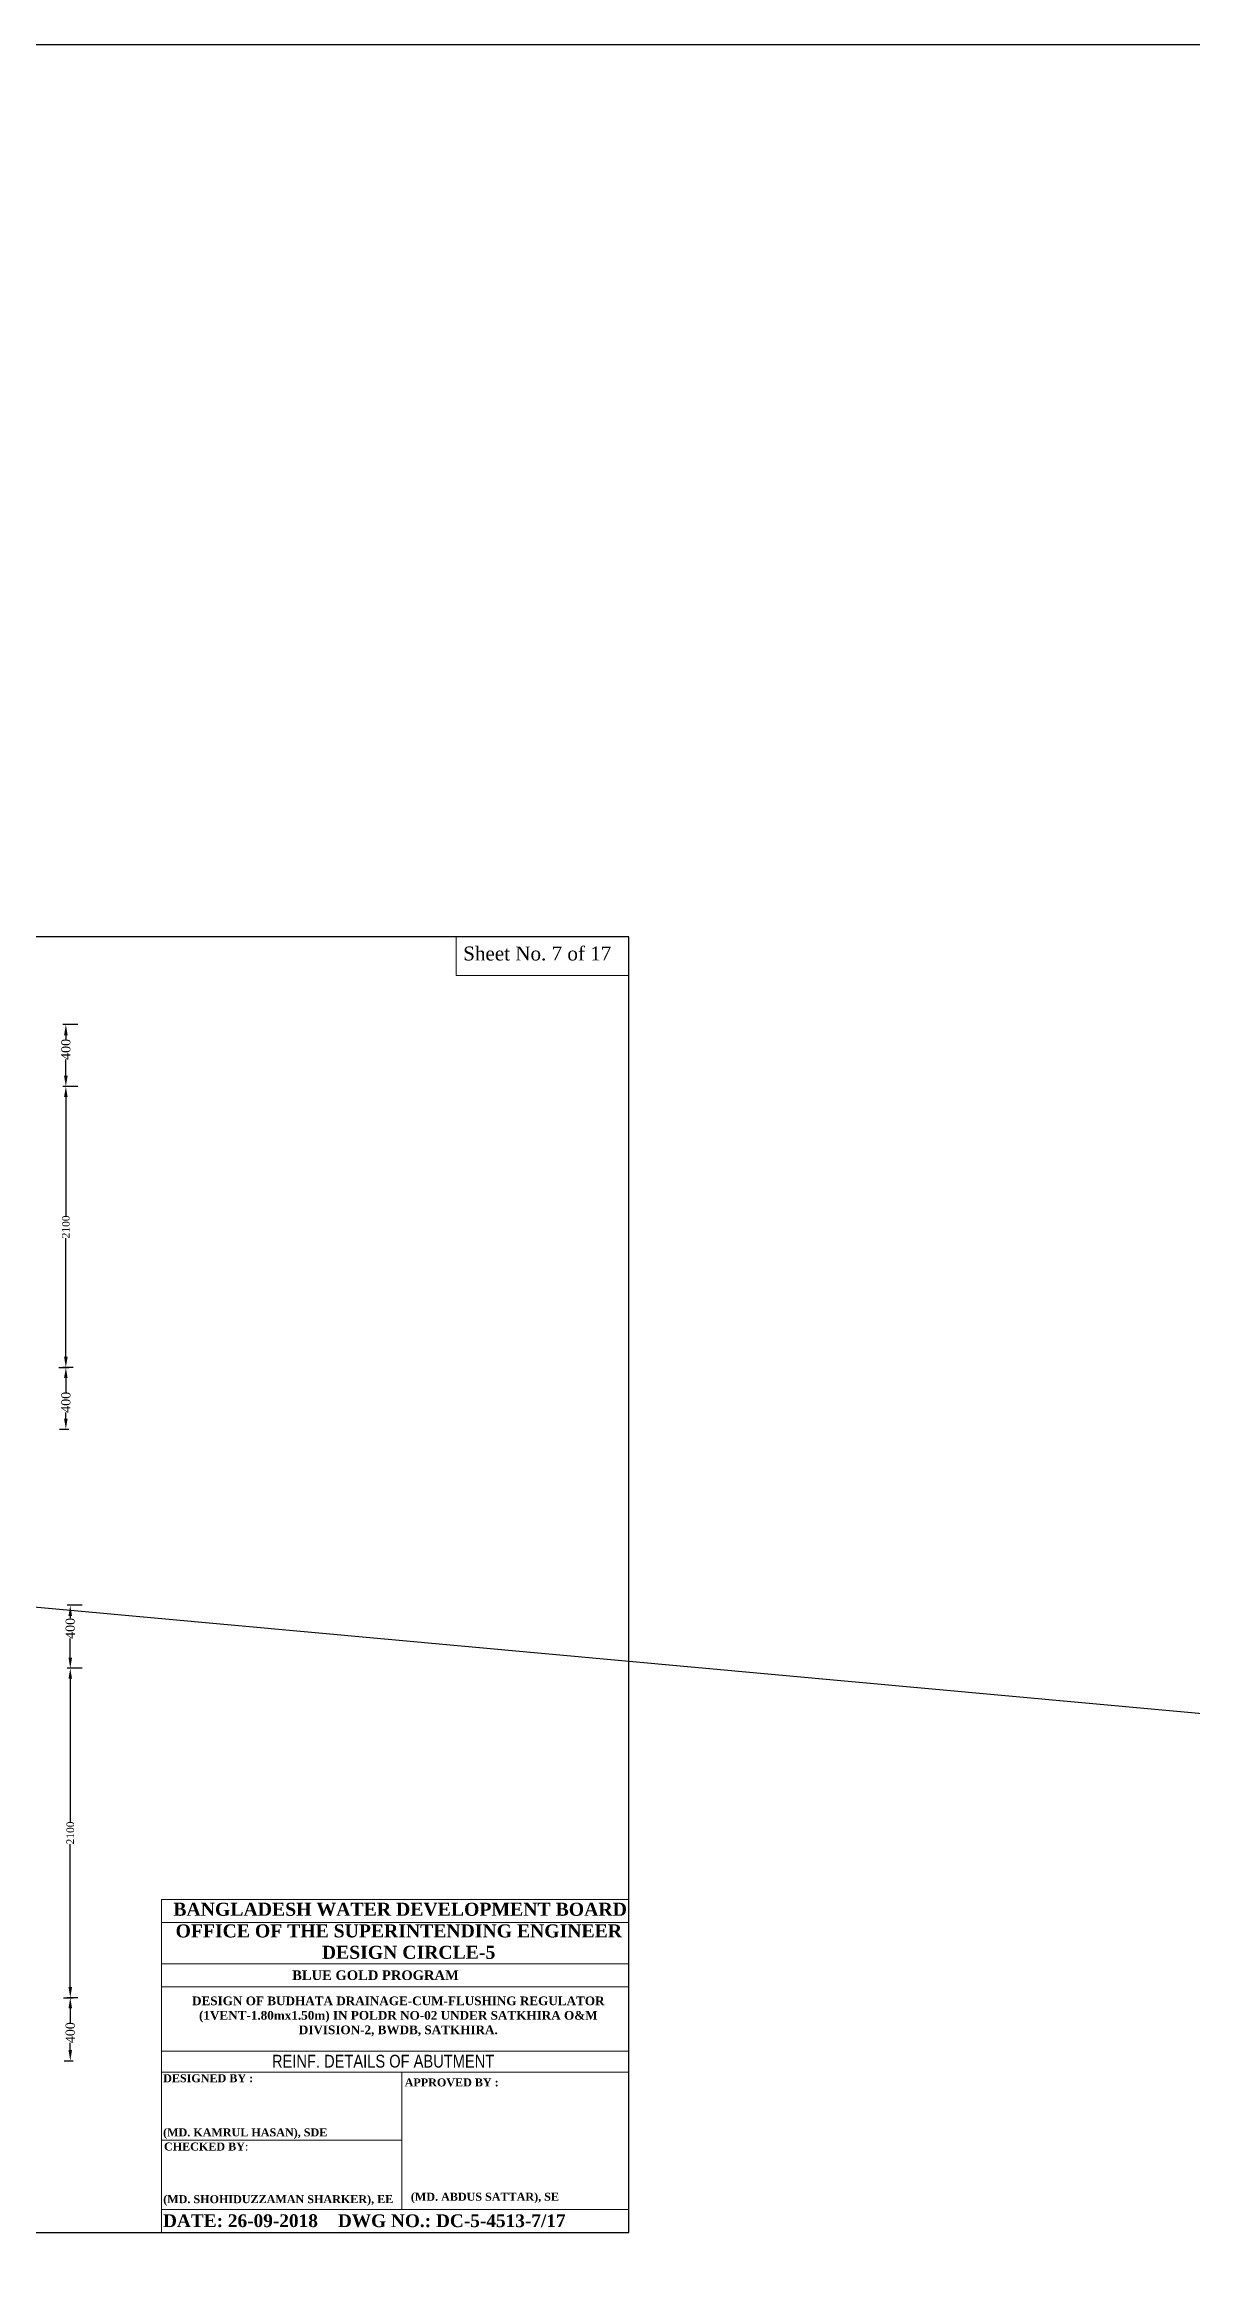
# Model space of a CAD drawing. Extents: x -298162 to 1078160, y -513173 to -216568.
# Drawn here: x 267069 to 304945, y -290084 to -216568 of the extents above; entities that cross this region are included whole.
import ezdxf

# ---------------------------------------------------------------- set-up
doc = ezdxf.new("R2010")
doc.units = 0
doc.header["$MEASUREMENT"] = 0
doc.linetypes.add('ACAD_ISO02W100', pattern=[15, 12, -3])
doc.layers.get('0').update_dxf_attribs({"linetype": 'CONTINUOUS'})
doc.layers.get('DEFPOINTS').update_dxf_attribs({"linetype": 'CONTINUOUS'})
doc.layers.add('doted', color=172, linetype='ACAD_ISO02W100', lineweight=30)
doc.layers.add('LINE', color=7, linetype='CONTINUOUS')
doc.layers.add('TEXT', color=10, linetype='CONTINUOUS')
doc.styles.add('ARIAL NARROW', font='ARIALN.TTF')
doc.styles.get("Standard").update_dxf_attribs({"font": 'times.ttf', "height": 250})
doc.dimstyles.new('3', dxfattribs={"dimtxt": 225, "dimasz": 350, "dimexe": 100, "dimexo": 25, "dimgap": 9, "dimtad": 0, "dimdec": 0, "dimzin": 0, "dimdsep": 46, "dimtxsty": 'Standard', "dimcen": 0, "dimclrt": 256, "dimadec": 0, "dimazin": 0, "dimtfac": 1, "dimtdec": 0, "dimtofl": 0, "dimtmove": 2, "dimatfit": 3, "dimfxl": 1, "dimtolj": 1, "dimtzin": 0, "dimarcsym": 0})

# ---------------------------------------------------------------- blocks, each defined once
blk = doc.blocks.new('*D195')
at = {"layer": 'DEFPOINTS', "color": 0, "lineweight": -2}
for p in [(268167, -250978), (267774, -260259), (268044, -260259)]:
    blk.add_point(p, dxfattribs=at)
at = {"layer": 'LINE', "color": 0, "lineweight": -2}
for p, q in [((268142, -250978), (267674, -250978)), ((267774, -251328), (267774, -255251)), ((267774, -259909), (267774, -255986)), ((268019, -260259), (267674, -260259))]:
    blk.add_line(p, q, dxfattribs=at)
for points in [[(267715, -251328), (267832, -251328), (267774, -250978)], [(267715, -259909), (267832, -259909), (267774, -260259)]]:
    blk.add_solid(points, dxfattribs=at)
at = {"layer": 'LINE', "insert": (267774, -255619), "char_height": 250, "attachment_point": 5, "rotation": 90}
blk.add_mtext('\\A1;2100', dxfattribs=at)
blk = doc.blocks.new('*D197')
at = {"layer": 'DEFPOINTS', "color": 0, "lineweight": -2}
for p in [(267522, -260259), (267543, -262301), (267774, -262301)]:
    blk.add_point(p, dxfattribs=at)
at = {"layer": 'LINE', "color": 0, "lineweight": -2}
for p, q in [((267547, -260259), (267874, -260259)), ((267774, -260609), (267774, -261077)), ((267568, -262301), (267874, -262301)), ((267774, -261951), (267774, -261748))]:
    blk.add_line(p, q, dxfattribs=at)
for points in [[(267715, -260609), (267832, -260609), (267774, -260259)], [(267715, -261951), (267832, -261951), (267774, -262301)]]:
    blk.add_solid(points, dxfattribs=at)
at = {"layer": 'LINE', "insert": (267774, -261412), "char_height": 250, "attachment_point": 5, "rotation": 90}
blk.add_mtext('\\A1;{\\H1.222x;\\C7;400}', dxfattribs=at)
blk = doc.blocks.new('*D200')
at = {"layer": 'DEFPOINTS', "color": 0, "lineweight": -2}
for p in [(268192, -248936), (267774, -250978), (268192, -250978)]:
    blk.add_point(p, dxfattribs=at)
at = {"layer": 'LINE', "color": 0, "lineweight": -2}
for p, q in [((268167, -248936), (267674, -248936)), ((267774, -249286), (267774, -249421)), ((267774, -250628), (267774, -250092)), ((268167, -250978), (267674, -250978))]:
    blk.add_line(p, q, dxfattribs=at)
for points in [[(267715, -249286), (267832, -249286), (267774, -248936)], [(267715, -250628), (267832, -250628), (267774, -250978)]]:
    blk.add_solid(points, dxfattribs=at)
at = {"layer": 'LINE', "insert": (267774, -249756), "char_height": 250, "attachment_point": 5, "rotation": 90}
blk.add_mtext('\\A1;{\\H1.222x;\\C7;400}', dxfattribs=at)
blk = doc.blocks.new('*D204')
at = {"layer": 'DEFPOINTS', "color": 0, "lineweight": -2}
for p in [(268338, -270193), (267920, -281077), (268190, -281077)]:
    blk.add_point(p, dxfattribs=at)
at = {"layer": 'LINE', "color": 0, "lineweight": -2}
for p, q in [((268313, -270193), (267820, -270193)), ((267920, -270543), (267920, -275267)), ((267920, -280727), (267920, -276002)), ((268165, -281077), (267820, -281077))]:
    blk.add_line(p, q, dxfattribs=at)
for points in [[(267861, -270543), (267978, -270543), (267920, -270193)], [(267861, -280727), (267978, -280727), (267920, -281077)]]:
    blk.add_solid(points, dxfattribs=at)
at = {"layer": 'LINE', "insert": (267920, -275635), "char_height": 250, "attachment_point": 5, "rotation": 90}
blk.add_mtext('\\A1;2100', dxfattribs=at)
blk = doc.blocks.new('*D206')
at = {"layer": 'DEFPOINTS', "color": 0, "lineweight": -2}
for p in [(267668, -281077), (267689, -283156), (267920, -283156)]:
    blk.add_point(p, dxfattribs=at)
at = {"layer": 'LINE', "color": 0, "lineweight": -2}
for p, q in [((267693, -281077), (268020, -281077)), ((267920, -281427), (267920, -281894)), ((267920, -282806), (267920, -282565)), ((267714, -283156), (268020, -283156))]:
    blk.add_line(p, q, dxfattribs=at)
for points in [[(267861, -281427), (267978, -281427), (267920, -281077)], [(267861, -282806), (267978, -282806), (267920, -283156)]]:
    blk.add_solid(points, dxfattribs=at)
at = {"layer": 'LINE', "insert": (267920, -282230), "char_height": 250, "attachment_point": 5, "rotation": 90}
blk.add_mtext('\\A1;{\\H1.222x;\\C7;400}', dxfattribs=at)
blk = doc.blocks.new('*D209')
at = {"layer": 'DEFPOINTS', "color": 0, "lineweight": -2}
for p in [(268338, -268114), (267920, -270193), (268338, -270193)]:
    blk.add_point(p, dxfattribs=at)
at = {"layer": 'LINE', "color": 0, "lineweight": -2}
for p, q in [((268313, -268114), (267820, -268114)), ((267920, -268464), (267920, -268543)), ((267920, -269843), (267920, -269214)), ((268313, -270193), (267820, -270193))]:
    blk.add_line(p, q, dxfattribs=at)
for points in [[(267861, -268464), (267978, -268464), (267920, -268114)], [(267861, -269843), (267978, -269843), (267920, -270193)]]:
    blk.add_solid(points, dxfattribs=at)
at = {"layer": 'LINE', "insert": (267920, -268879), "char_height": 250, "attachment_point": 5, "rotation": 90}
blk.add_mtext('\\A1;{\\H1.222x;\\C7;400}', dxfattribs=at)

msp = doc.modelspace()

# ---------------------------------------------------------------- linework, layer by layer
at = {"color": 0, "lineweight": 13}
for p, q in [((270937.264, -277827.897), (286362.265, -277827.897)), ((270937.264, -277827.897), (270937.264, -288827.221)), ((270937.264, -278592.978), (286362.265, -278592.978)), ((270937.264, -279957.797), (286362.265, -279957.797)), ((270937.264, -280715.024), (286362.265, -280715.024)), ((270937.264, -282840.493), (286362.265, -282840.493)), ((270937.264, -283533.727), (286362.265, -283533.727)), ((278873.188, -288075.516), (278873.188, -283533.727)), ((270937.264, -285778.64), (278882.331, -285778.64)), ((270937.264, -288075.516), (286164.322, -288075.516)), ((272116.478, -288075.516), (286362.265, -288075.516)), ((272116.478, -288075.516), (286164.322, -288075.516)), ((272116.478, -288075.516), (286164.322, -288075.516)), ((270937.264, -288827.221), (286362.265, -288827.221))]:
    msp.add_line(p, q, dxfattribs=at)
at = {"layer": 'doted', "color": 0, "linetype": 'ByBlock', "lineweight": 13}
msp.add_lwpolyline([(286362.265, -246041.401), (280662.98, -246041.401), (280662.98, -247312.049), (286362.265, -247312.049)], close=True, dxfattribs=at)
at = {"layer": 'LINE', "color": 1, "linetype": 'ByBlock', "lineweight": -2}
msp.add_line((-298162.249, -216567.594), (1078159.826, -342283.3), dxfattribs=at)
at = {"layer": 'LINE', "color": 0}
msp.add_line((268192.217, -250978.053), (268192.217, -250978.053), dxfattribs=at)
at = {"layer": 'LINE', "color": 1}
msp.add_lwpolyline([(-298162.249, -216567.594), (1078159.826, -216567.594), (1078159.826, -342283.3), (-298162.249, -342283.3)], close=True, dxfattribs=at)
at = {"layer": 'LINE', "color": 0}
msp.add_lwpolyline([(225857.065, -288827.221), (286362.265, -288827.221), (286362.265, -246041.401), (225857.065, -246041.401)], close=True, dxfattribs=at)

# ---------------------------------------------------------------- texts
at = {"color": 0, "lineweight": 13}
for s, insert, char_height, width, attachment_point in [('{\\fTimes New Roman|b1|i0|c0|p18;BANGLADESH WATER DEVELOPMENT BOARD}', (271321.207, -277938.469), 431.68407, 15505.95167, 1), ('{\\fTimes New Roman|b1|i0|c0|p18;OFFICE OF THE SUPERINTENDING ENGINEER}', (271397.382, -278653.27), 430.53292, 15464.60245, 1), ('{\\fTimes New Roman|b1|i0|c0|p18;DESIGN CIRCLE-5}', (276228.248, -279360.924), 430.53292, 15464.60245, 1), ('{\\fTimes New Roman|b1|i0|c0|p18;BLUE GOLD PROGRAM}', (275248.241, -280173.074), 318.21998, 11430.35833, 1), ('\\pt1724;{\\fTimes New Roman|b1|i0|c0|p18;DESIGN OF BUDHATA DRAINAGE-CUM-FLUSHING REGULATOR (1VENT-1.80mx1.50m) IN POLDR NO-02 UNDER SATKHIRA O&M DIVISION-2, BWDB, SATKHIRA.}', (278751.907, -281692.105), 287.292343, 14794.49075, 5)]:
    msp.add_mtext(s, dxfattribs=dict(at, insert=insert, char_height=char_height, width=width, attachment_point=attachment_point))
at = {"color": 0, "lineweight": 13, "attachment_point": 1}
for s, insert, char_height in [('{\\fTimes New Roman|b1|i0|c0|p18;DESIGNED BY :}', (270987.258, -283603.542), 264.29637), ('{\\fTimes New Roman|b1|i0|c0|p18;APPROVED BY :}', (278962.588, -283741.051), 264.29637), ('{\\fTimes New Roman|b1|i0|c0|p18;(MD. KAMRUL HASAN), SDE}', (270984.842, -285391.019), 264.29637), ('{\\fTimes New Roman|b1|i0|c0|p18;CHECKED BY\\fTimes New Roman|b0|i0|c0|p18;:\\fTimes New Roman|b1|i0|c0|p18;}', (271014.097, -285858.249), 264.296372), ('{\\fTimes New Roman|b1|i0|c0|p18;(MD. SHOHIDUZZAMAN SHARKER), EE}', (270989.6, -287596.708), 264.29637), ('{\\fTimes New Roman|b1|i0|c0|p18;(MD. ABDUS SATTAR), SE}', (279167.141, -287516.594), 264.29637), ('{\\fTimes New Roman|b1|i0|c0|p18;DATE: 26-09-2018}', (270982.081, -288228.739), 421.81701), ('{\\fTimes New Roman|b1|i0|c0|p18;DWG NO.: DC-5-4513-7/17}', (276756.83, -288230.397), 421.81701)]:
    msp.add_mtext(s, dxfattribs=dict(at, insert=insert, char_height=char_height))
at = {"layer": 'doted', "color": 0, "linetype": 'ByBlock', "lineweight": 13, "insert": (280894.541, -246358.424), "char_height": 460.83533, "width": 18322.85758, "attachment_point": 1}
msp.add_mtext('{\\fTimes New Roman|b0|i0|c204|p18;Sheet No. }7{\\fTimes New Roman|b0|i0|c204|p18; of 1}7', dxfattribs=at)
at = {"layer": 'TEXT', "color": 0, "style": 'ARIAL NARROW'}
msp.add_text('REINF. DETAILS OF ABUTMENT  ', height=422.49906, dxfattribs=at).set_placement((274580.264, -283383.317))

# ---------------------------------------------------------------- dimensions: what is measured, and where the dimension line sits
at = {"layer": 'LINE', "color": 0}
for base, p1, p2, picture, middle in [((267773.691, -250978.053), (268192.217, -248936.188), (268192.217, -250978.053), '*D200', (267773.691, -249756.369)), ((267773.691, -262301.314), (267522.297, -260259.449), (267543.223, -262301.314), '*D197', (267773.691, -261412.391)), ((267919.699, -270192.948), (268338.225, -268113.783), (268338.225, -270192.948), '*D209', (267919.699, -268878.685)), ((267919.699, -283155.779), (267668.305, -281076.614), (267689.231, -283155.779), '*D206', (267919.699, -282229.555))]:
    dim = msp.add_linear_dim(base=base, p1=p1, p2=p2, angle=90, text='{\\H1.222x;\\C7;400}', dimstyle='3', dxfattribs=at)
    dim.commit()
    dim.dimension.update_dxf_attribs({"geometry": picture, "text_midpoint": middle, "dimtype": 160})
for base, p1, p2, picture, middle in [((267773.691, -260259.449), (268167.217, -250978.053), (268044.17, -260259.449), '*D195', (267773.691, -255618.751)), ((267919.699, -281076.614), (268338.225, -270192.948), (268190.178, -281076.614), '*D204', (267919.699, -275634.781))]:
    dim = msp.add_linear_dim(base=base, p1=p1, p2=p2, angle=90, text='2100', dimstyle='3', dxfattribs=at)
    dim.commit()
    dim.dimension.update_dxf_attribs({"geometry": picture, "text_midpoint": middle})

doc.saveas('drawing.dxf')
